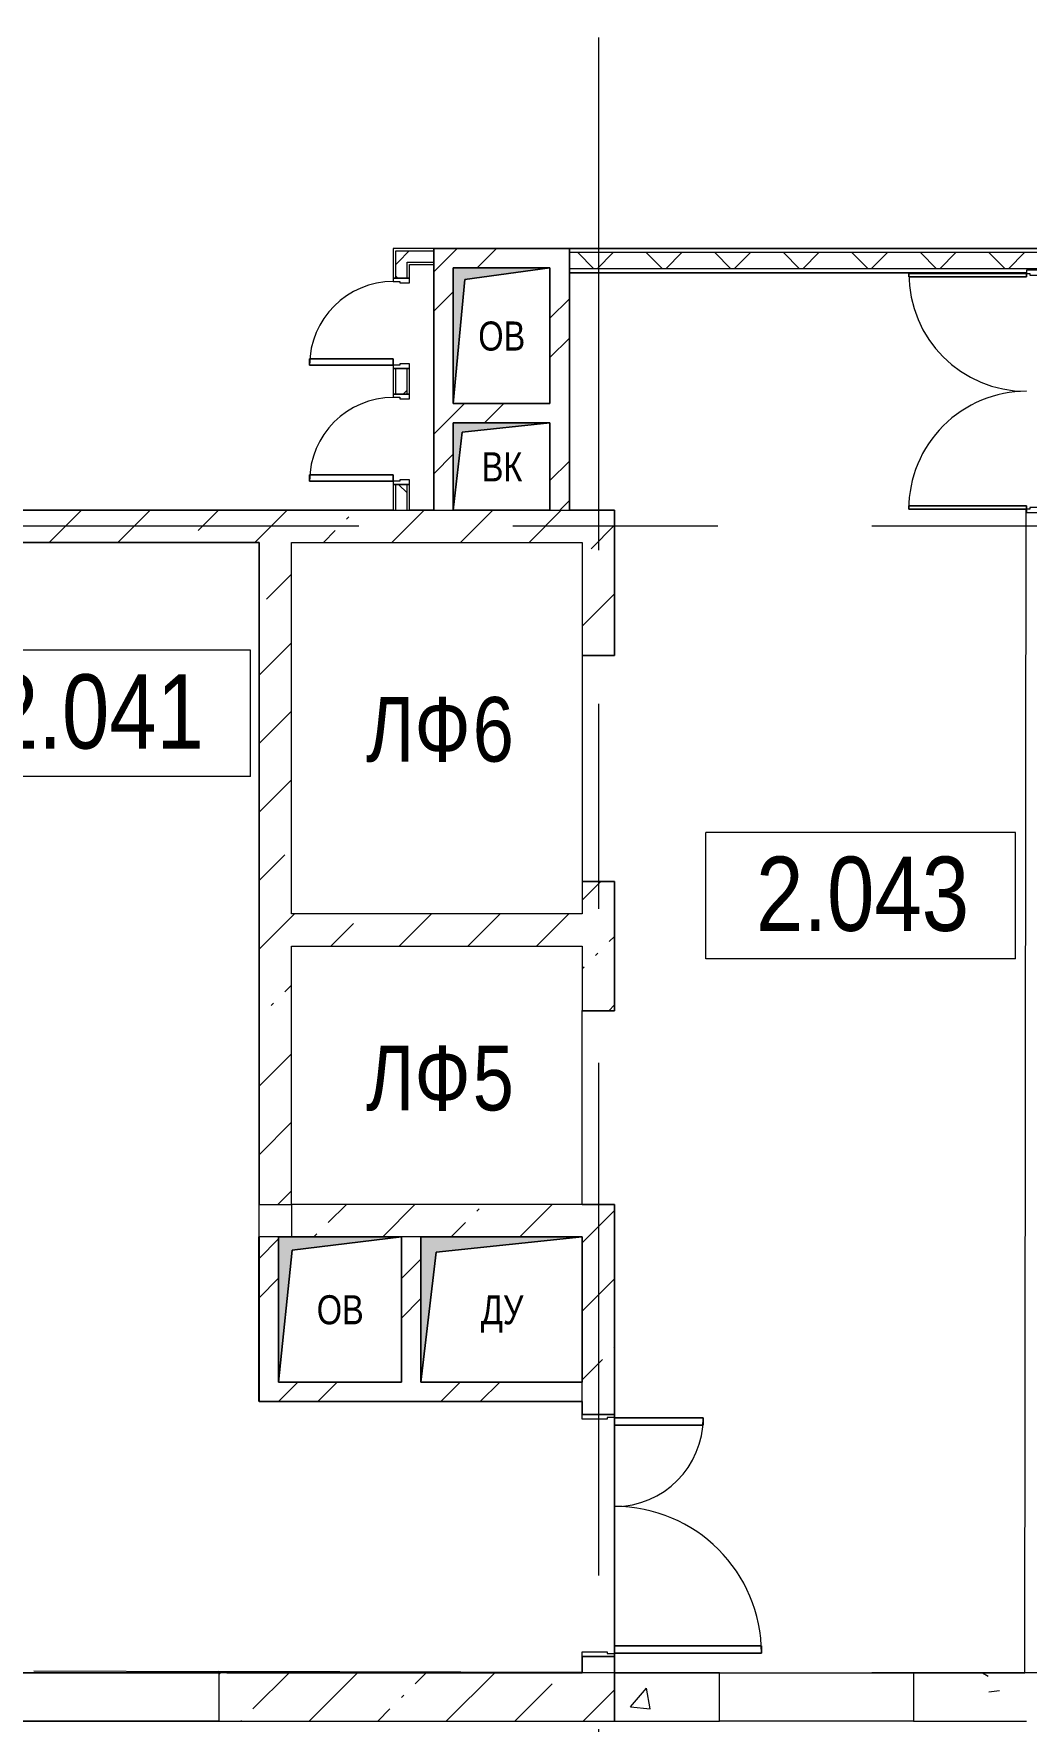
# Model space of a CAD drawing. Header units: millimetres. Extents: x 48966 to 155647, y -43515 to 30475.
# Drawn here: x 82436 to 88580, y -31683 to -21233 of the extents above; entities that cross this region are included whole.
import ezdxf

# ---------------------------------------------------------------- set-up
doc = ezdxf.new("R2010")
doc.units = ezdxf.units.MM
doc.linetypes.add('Осевые', pattern=[6350, 1270, -952.5, 3175, -952.5])
doc.linetypes.add('Сверху', pattern=[793.75, 476.25, -317.5])
for name, color, linetype, lineweight in [('Двери', 7, 'Continuous', 9), ('Каркас_Импост', 7, 'Continuous', 9), ('Марки помещений', 7, 'Continuous', 9), ('Обобщенные модели', 7, 'Continuous', 9), ('Общие ребра', 7, 'Continuous', 9), ('Окна', 7, 'Continuous', 9), ('Окна-1', 7, 'Сверху', 9), ('Оси-2', 7, 'Осевые', 9), ('Панель', 7, 'Continuous', 9), ('Перекрытия', 7, 'Continuous', 9), ('Стены', 7, 'Continuous', 9), ('Стены-1', 7, 'Continuous', 18), ('Текстовые примечания', 7, 'Continuous', 9), ('Типовые аннотации', 7, 'Continuous', 9), ('Черная _1 сплошная', 7, 'Continuous', 9), ('Штриховка разреза-2', 7, 'Continuous', 9), ('Элементы узлов', 7, 'Continuous', 9), ('Элементы узлов-1', 7, 'Continuous', 5)]:
    doc.layers.add(name, color=color, linetype=linetype, lineweight=lineweight)
doc.layers.add('Обобщенные модели-2', color=7, linetype='Continuous', lineweight=9, true_color=0xffbc79)
doc.styles.add('Arial', font='Arial.ttf', dxfattribs={"width": 0.8, "height": 180})
doc.styles.add('Arial Narrow_1', font='Arial Narrow.ttf', dxfattribs={"height": 460})
doc.styles.add('Arial Narrow_2', font='Arial Narrow.ttf', dxfattribs={"height": 400})
pattern_1 = [(45, (0, 0), (-502.8943, 502.8943), []), (45, (0, 762), (-502.8943, 502.8943), [])]
pattern_2 = [(45, (0, 0), (-424.264, 424.264), [600, -100, 20, -100]), (45, (0, 424), (-424.264, 424.264), [])]
pattern_3 = [(45, (0, 0), (-212.132, 212.132), []), (135, (0, 0), (-212.132, -212.132), [])]

# ---------------------------------------------------------------- blocks, each defined once
blk = doc.blocks.new('Дверь - Двупольная_без ручек - ДТ1 21-15-6125725-План 2-го этажа на отм_ 0_000')
at = {"layer": 'Двери'}
for p, q in [((-709, 789), (-729, 789)), ((-729, 789), (-729, 60)), ((-709, 60), (-709, 789)), ((709, 60), (709, 789)), ((709, 789), (729, 789)), ((729, 789), (729, 60)), ((-729, 60), (-709, 60)), ((729, 60), (709, 60))]:
    blk.add_line(p, q, dxfattribs=at)
for centre, start, end in [((-729, 60), 360, 90), ((729, 60), 90, 180)]:
    blk.add_arc(centre, 729, start, end, dxfattribs=at)
at = {"layer": 'Каркас_Импост'}
for p, q in [((-730, 60), (-750, 60)), ((-750, 60), (-750, -60)), ((-730, 40), (-730, 60)), ((-720, 40), (-730, 40)), ((-720, -60), (-720, 40)), ((730, 40), (720, 40)), ((720, 40), (720, -60)), ((750, 60), (730, 60)), ((730, 60), (730, 40)), ((750, -60), (750, 60)), ((-750, -60), (-720, -60)), ((720, -60), (750, -60))]:
    blk.add_line(p, q, dxfattribs=at)
at = {"layer": 'Панель'}
for p, q in [((-729, 789), (-709, 789)), ((-729, 60), (-729, 789)), ((-709, 789), (-709, 60)), ((709, 789), (709, 60)), ((729, 789), (709, 789)), ((729, 60), (729, 789)), ((-709, 60), (-729, 60)), ((709, 60), (729, 60))]:
    blk.add_line(p, q, dxfattribs=at)
blk = doc.blocks.new('Дверь - Полуторная_001 - ДВ20__21-15-6256095-План 2-го этажа на отм_ 0_000')
at = {"layer": 'Двери'}
for p, q in [((-729, -100), (-684, -100)), ((-729, -1009), (-729, -100)), ((-684, -100), (-684, -1009)), ((729, -100), (684, -100)), ((684, -100), (684, -649)), ((729, -649), (729, -100)), ((684, -649), (729, -649)), ((-684, -1009), (-729, -1009))]:
    blk.add_line(p, q, dxfattribs=at)
for centre, radius, start, end in [((-729, -100), 909, 270, 0), ((729, -100), 549, 180, 270)]:
    blk.add_arc(centre, radius, start, end, dxfattribs=at)
at = {"layer": 'Каркас_Импост'}
for p, q in [((-750, 100), (-720, 100)), ((-750, -100), (-750, 100)), ((-720, 100), (-720, -55)), ((720, 100), (750, 100)), ((720, -55), (720, 100)), ((750, 100), (750, -100)), ((-730, -100), (-750, -100)), ((-730, -55), (-730, -100)), ((-720, -55), (-730, -55)), ((730, -55), (720, -55)), ((730, -100), (730, -55)), ((750, -100), (730, -100))]:
    blk.add_line(p, q, dxfattribs=at)
at = {"layer": 'Панель'}
for p, q in [((-684, -100), (-729, -100)), ((-729, -100), (-729, -1009)), ((-684, -1009), (-684, -100)), ((684, -100), (729, -100)), ((684, -649), (684, -100)), ((729, -100), (729, -649)), ((729, -649), (684, -649)), ((-729, -1009), (-684, -1009))]:
    blk.add_line(p, q, dxfattribs=at)
blk = doc.blocks.new('M_Окно-Квадратный проем - 1200 x 11450 mm-1440296-План 2-го этажа на отм_ 0_000')
at = {"layer": 'Окна'}
for p, q in [((-608, -150), (-608, 150)), ((592, 150), (592, -150))]:
    blk.add_line(p, q, dxfattribs=at)
at = {"layer": 'Окна-1'}
for p, q in [((-608, 150), (592, 150)), ((592, -150), (-608, -150))]:
    blk.add_line(p, q, dxfattribs=at)
blk = doc.blocks.new('170_ОтверстиеПрямоугольноеВертикальное - 170_ОтверстиеПрямоугольноеВертикальное-5688942-План 2-го этажа на отм_ 0_000')
at = {"layer": 'Обобщенные модели'}
for p, q in [((-380, -450), (-380, 450)), ((-380, 450), (380, 450)), ((380, 450), (380, -450)), ((380, -450), (-380, -450))]:
    blk.add_line(p, q, dxfattribs=at)
blk = doc.blocks.new('170_ОтверстиеПрямоугольноеВертикальное - 170_ОтверстиеПрямоугольноеВертикальное-5688940-План 2-го этажа на отм_ 0_000')
at = {"layer": 'Обобщенные модели'}
for p, q in [((-500, -450), (-500, 450)), ((-500, 450), (500, 450)), ((500, 450), (500, -450)), ((500, -450), (-500, -450))]:
    blk.add_line(p, q, dxfattribs=at)
blk = doc.blocks.new('170_ОтверстиеПрямоугольноеВертикальное - 170_ОтверстиеПрямоугольноеВертикальное-5689126-План 2-го этажа на отм_ 0_000')
at = {"layer": 'Обобщенные модели'}
for p, q in [((-300, -420), (-300, 420)), ((-300, 420), (300, 420)), ((300, 420), (300, -420)), ((300, -420), (-300, -420))]:
    blk.add_line(p, q, dxfattribs=at)
blk = doc.blocks.new('170_ОтверстиеПрямоугольноеВертикальное - 170_ОтверстиеПрямоугольноеВертикальное-5689128-План 2-го этажа на отм_ 0_000')
at = {"layer": 'Обобщенные модели'}
for p, q in [((-300, -270), (-300, 270)), ((-300, 270), (300, 270)), ((300, 270), (300, -270)), ((300, -270), (-300, -270))]:
    blk.add_line(p, q, dxfattribs=at)
blk = doc.blocks.new('Дверь - Однопольная без ручки - ДТ2_21х5_6-6222508-План 2-го этажа на отм_ 0_000')
at = {"layer": 'Двери'}
for p, q in [((-219, 568), (-259, 568)), ((-259, 568), (-259, 50)), ((-219, 50), (-219, 568)), ((-259, 50), (-219, 50))]:
    blk.add_line(p, q, dxfattribs=at)
blk.add_arc((-259, 50), 518, 360, 90, dxfattribs=at)
at = {"layer": 'Каркас_Импост'}
for p, q in [((-260, 50), (-280, 50)), ((-280, 50), (-280, -50)), ((-260, 10), (-260, 50)), ((-250, 10), (-260, 10)), ((-250, -50), (-250, 10)), ((260, 10), (250, 10)), ((250, 10), (250, -50)), ((280, 50), (260, 50)), ((260, 50), (260, 10)), ((280, -50), (280, 50)), ((-280, -50), (-250, -50)), ((250, -50), (280, -50))]:
    blk.add_line(p, q, dxfattribs=at)
at = {"layer": 'Панель'}
for p, q in [((-259, 568), (-219, 568)), ((-259, 50), (-259, 568)), ((-219, 568), (-219, 50)), ((-219, 50), (-259, 50))]:
    blk.add_line(p, q, dxfattribs=at)
blk = doc.blocks.new('M_Дверь-Проем - 1200 x 2150 mm-4670831-План 2-го этажа на отм_ 0_000')
at = {"layer": 'Черная _1 сплошная'}
blk.add_line((-608, 100), (592, 100), dxfattribs=at)
blk = doc.blocks.new('M_Дверь-Проем - 1400 x 2150 mm-4670832-План 2-го этажа на отм_ 0_000')
at = {"layer": 'Черная _1 сплошная'}
blk.add_line((-708, -100), (692, -100), dxfattribs=at)
blk = doc.blocks.new('Марка помещения_Р - Марка помещения-4575829-План 2-го этажа на отм_ 0_000')
at = {"layer": 'Марки помещений'}
for p, q in [((-4.79375, -1.95625), (-4.79375, 1.95625)), ((4.79375, 1.95625), (-4.79375, 1.95625)), ((4.79375, -1.95625), (4.79375, 1.95625)), ((4.79375, -1.95625), (-4.79375, -1.95625))]:
    blk.add_line(p, q, dxfattribs=at)

msp = doc.modelspace()

# ---------------------------------------------------------------- hatches: boundary and pattern name
at = {"layer": 'Штриховка разреза-2'}
h = msp.add_hatch(dxfattribs=at)
h.set_pattern_fill('FP_2', color=256, style=0, pattern_type=2)
h.set_pattern_definition(pattern_1)
h.paths.add_polyline_path([(85031.6, -24182.9), (85031.6, -22562.9), (84911.6, -22562.9), (84911.6, -24182.9)], flags=0)
h = msp.add_hatch(dxfattribs=at)
h.set_pattern_fill('FP_2', color=256, style=0, pattern_type=2)
h.set_pattern_definition(pattern_1)
h.paths.add_polyline_path([(85073.5, -22682.9), (85751.6, -22682.9), (85751.6, -22562.9), (85031.6, -22562.9), (85031.6, -22682.9)], flags=0)
h = msp.add_hatch(dxfattribs=at)
h.set_pattern_fill('FP_3', color=256, style=0, pattern_type=2)
h.set_pattern_definition(pattern_3)
h.paths.add_polyline_path([(84746.6, -22647.9), (84911.6, -22647.9), (84911.6, -22577.9), (84676.6, -22577.9), (84676.6, -22647.9)], flags=0)
h = msp.add_hatch(dxfattribs=at)
h.set_pattern_fill('FP_3', color=256, style=0, pattern_type=2)
h.set_pattern_definition(pattern_3)
h.paths.add_polyline_path([(84746.6, -24180.9), (84746.6, -24024.5), (84676.6, -24024.5), (84676.6, -24180.9)], flags=0)
h.paths.add_polyline_path([(84676.6, -23464.5), (84746.6, -23464.5), (84746.6, -23306.2), (84676.6, -23306.2)], flags=0)
h.paths.add_polyline_path([(84746.6, -22746.2), (84746.6, -22647.9), (84676.6, -22647.9), (84676.6, -22746.2)], flags=0)
h = msp.add_hatch(dxfattribs=at)
h.set_pattern_fill('FP_3', color=256, style=0, pattern_type=2)
h.set_pattern_definition(pattern_3)
h.paths.add_polyline_path([(85751.6, -22687.9), (89351.6, -22687.9), (89351.6, -22587.9), (85751.6, -22587.9)], flags=0)
h = msp.add_hatch(dxfattribs=at)
h.set_pattern_fill('FP_2', color=256, style=0, pattern_type=2)
h.set_pattern_definition(pattern_1)
h.paths.add_polyline_path([(85751.6, -24182.9), (85751.6, -22682.9), (85631.6, -22682.9), (85631.6, -24182.9)], flags=0)
h = msp.add_hatch(dxfattribs=at)
h.set_pattern_fill('FP_2', color=256, style=0, pattern_type=2)
h.set_pattern_definition(pattern_1)
h.paths.add_polyline_path([(85088.6, -23642.9), (85631.6, -23642.9), (85631.6, -23522.9), (85031.6, -23522.9), (85031.6, -23642.9)], flags=0)
h = msp.add_hatch(dxfattribs=at)
h.set_pattern_fill('FP_1', color=256, style=0, pattern_type=2)
h.set_pattern_definition(pattern_2)
h.paths.add_polyline_path([(82131.6, -24382.9), (85831.6, -24382.9), (85831.6, -24182.9), (82131.6, -24182.9)], flags=0)
h = msp.add_hatch(dxfattribs=at)
h.set_pattern_fill('FP_1', color=256, style=0, pattern_type=2)
h.set_pattern_definition(pattern_2)
h.paths.add_polyline_path([(86031.6, -31383.4), (86031.6, -31283.4), (85831.6, -31283.4), (85831.6, -31383.4), (85897.4, -31383.4)], flags=0)
h.paths.add_polyline_path([(85897.4, -29783.4), (86031.6, -29783.4), (86031.6, -28682.9), (85831.6, -28682.9), (85831.6, -29783.4)], flags=0)
h.paths.add_polyline_path([(85831.6, -27282.9), (86031.6, -27282.9), (86031.6, -26482.9), (85831.6, -26482.9), (85831.6, -26882.9)], flags=0)
h.paths.add_polyline_path([(85831.6, -25082.9), (86031.6, -25082.9), (86031.6, -24182.9), (85831.6, -24182.9), (85831.6, -24382.9)], flags=0)
h = msp.add_hatch(dxfattribs=at)
h.set_pattern_fill('FP_1', color=256, style=0, pattern_type=2)
h.set_pattern_definition(pattern_2)
h.paths.add_polyline_path([(83831.6, -28482.9), (84031.6, -28482.9), (84031.6, -24382.9), (83831.6, -24382.9), (83831.6, -26374.2)], flags=0)
h = msp.add_hatch(dxfattribs=at)
h.set_pattern_fill('FP_1', color=256, style=0, pattern_type=2)
h.set_pattern_definition(pattern_2)
h.paths.add_polyline_path([(84031.6, -26882.9), (85831.6, -26882.9), (85831.6, -26682.9), (84031.6, -26682.9)], flags=0)
h = msp.add_hatch(dxfattribs=at)
h.set_pattern_fill('FP_1', color=256, style=0, pattern_type=2)
h.set_pattern_definition(pattern_2)
h.paths.add_polyline_path([(85897.4, -28682.9), (86031.6, -28682.9), (86031.6, -28482.9), (84031.6, -28482.9), (84031.6, -28682.9), (85831.6, -28682.9)], flags=0)
h = msp.add_hatch(dxfattribs=at)
h.set_pattern_fill('FP_2', color=256, style=0, pattern_type=2)
h.set_pattern_definition(pattern_1)
h.paths.add_polyline_path([(83951.6, -29703.4), (83951.6, -28682.9), (83831.6, -28682.9), (83831.6, -29703.4)], flags=0)
h = msp.add_hatch(dxfattribs=at)
h.set_pattern_fill('FP_2', color=256, style=0, pattern_type=2)
h.set_pattern_definition(pattern_1)
h.paths.add_polyline_path([(84831.6, -29583.4), (84831.6, -28682.9), (84711.6, -28682.9), (84711.6, -29583.4)], flags=0)
h = msp.add_hatch(dxfattribs=at)
h.set_pattern_fill('FP_2', color=256, style=0, pattern_type=2)
h.set_pattern_definition(pattern_1)
h.paths.add_polyline_path([(83951.6, -29703.4), (85831.6, -29703.4), (85831.6, -29583.4), (83951.6, -29583.4)], flags=0)
h = msp.add_hatch(dxfattribs=at)
h.set_pattern_fill('FP_1', color=256, style=0, pattern_type=2)
h.set_pattern_definition(pattern_2)
h.paths.add_polyline_path([(85897.4, -31683.4), (86031.6, -31683.4), (86031.6, -31383.4), (83581.6, -31383.4), (83581.6, -31683.4)], flags=0)
h = msp.add_hatch(dxfattribs=at)
h.set_pattern_fill('FP_34', color=256, style=0, pattern_type=2)
h.set_pattern_definition([(50, (0, 0), (1457.472, -127.512), [152.4, -1676.4]), (355, (0, 0), (-281.942, 1528.454), [121.92, -1341.12]), (100.451, (121.5, -10.6), (1175.541, 1400.933), [129.52, -1424.72]), (46.184, (0, 406.4), (2168.632, -336.342), [228.6, -2514.6]), (96.636, (180.7, 378.4), (1899.22, 1979.42), [194.28, -2137.08]), (351.184, (0, 406.4), (1899.24, 1979.4), [182.88, -2011.68]), (21, (203.2, 304.8), (1212.915, -818.121), [152.4, -1676.4]), (326, (203.2, 304.8), (494.417, 1473.504), [121.92, -1341.12]), (71.451, (304.3, 236.6), (1707.337, 655.37), [129.52, -1424.72]), (37.5, (0, 0), (24.7094, 676.4402), [67.056, -1257.808, 67.056, -1294.384, -1346.2]), (37.5, (0, 0), (24.7094, 676.4402), [-2686.304, 67.056, -1279.144]), (7.5, (0, 0), (534.558, 801.444), [67.056, -709.168, 67.056, -1227.328, -513.08]), (7.5, (0, 0), (534.558, 801.444), [-2070.608, 67.056, -446.024]), (327.5, (-453.14, 0), (1084.7275, -45.8312), [67.056, -440.944, 67.056, -1517.904, -2103.12]), (327.5, (-453.14, 0), (1084.7275, -45.8312), [-2092.96, 67.056, -2036.064]), (317.5, (-656.3, 0), (1185.035, 203.414), [67.056, -593.344, 67.056, -985.52, -1493.52]), (317.5, (-656.3, 0), (1185.035, 203.414), [-1712.976, 67.056, -1426.464])])
h.paths.add_polyline_path([(87881.6, -31683.4), (88581.6, -31682.9), (88581.6, -31383.4), (87881.6, -31383.4)], flags=0)
h.paths.add_polyline_path([(86031.6, -31683.4), (86681.6, -31683.4), (86681.6, -31383.4), (86031.6, -31383.4)], flags=0)
at = {"layer": 'Элементы узлов-1'}
for points in [[(85031.6, -23522.9), (85103.6, -22754.9), (85631.6, -22682.9), (85031.6, -22682.9), (85031.6, -22897.4)], [(85031.6, -24182.9), (85088.6, -23699.9), (85631.6, -23642.9), (85031.6, -23642.9), (85031.6, -24056.3)], [(83951.6, -29583.4), (84034.7, -28765.9), (84711.6, -28682.9), (83951.6, -28682.9), (83951.6, -29477.8)], [(84831.6, -29583.4), (84926.7, -28777.9), (85831.6, -28682.9), (84831.6, -28682.9), (84831.6, -29564.5)]]:
    msp.add_hatch(color=256, dxfattribs=at).paths.add_polyline_path(points, flags=0)

# ---------------------------------------------------------------- linework, layer by layer
at = {"layer": 'Обобщенные модели-2'}
for p, q in [((85631.6, -22682.9), (85031.6, -22682.9)), ((85031.6, -22682.9), (85031.6, -23522.9)), ((85631.6, -23522.9), (85631.6, -22682.9)), ((85031.6, -23522.9), (85631.6, -23522.9)), ((85631.6, -23642.9), (85031.6, -23642.9)), ((85031.6, -23642.9), (85031.6, -24182.9)), ((85631.6, -24182.9), (85631.6, -23642.9)), ((85031.6, -24182.9), (85631.6, -24182.9))]:
    msp.add_line(p, q, dxfattribs=at)
at = {"layer": 'Общие ребра'}
for p, q in [((84661.6, -22577.9), (84661.6, -22662.9)), ((84661.6, -22662.9), (84661.6, -22746.2)), ((84676.6, -22647.9), (84676.6, -22577.9)), ((84676.6, -22577.9), (84911.6, -22577.9)), ((84676.6, -22662.9), (84676.6, -22647.9)), ((84676.6, -22746.2), (84676.6, -22662.9)), ((84746.6, -22662.9), (84746.6, -22647.9)), ((84746.6, -22647.9), (84911.6, -22647.9)), ((84746.6, -22746.2), (84746.6, -22662.9)), ((89351.6, -22587.9), (85751.6, -22587.9)), ((89351.6, -22687.9), (85751.6, -22687.9)), ((84661.6, -23306.2), (84661.6, -23464.5)), ((84676.6, -23464.5), (84676.6, -23306.2)), ((84746.6, -23464.5), (84746.6, -23306.2)), ((84661.6, -24024.5), (84661.6, -24180.9)), ((84676.6, -24180.9), (84676.6, -24024.5)), ((84746.6, -24180.9), (84746.6, -24024.5)), ((84746.6, -24182.9), (84746.6, -24180.9)), ((84746.6, -24182.9), (84761.6, -24182.9)), ((84911.6, -24182.9), (85031.6, -24182.9)), ((85631.6, -24182.9), (85751.6, -24182.9)), ((86031.6, -25082.9), (86031.6, -24182.9)), ((86031.6, -27282.9), (86031.6, -26482.9)), ((84831.6, -28682.9), (84711.6, -28682.9)), ((86031.6, -29783.4), (86031.6, -28682.9)), ((85831.6, -29703.4), (85831.6, -29583.4)), ((85831.6, -29703.4), (85831.6, -29783.4)), ((85831.6, -31283.4), (85831.6, -31381.5)), ((86031.6, -31383.4), (86031.6, -31283.4)), ((86031.6, -31683.4), (86031.6, -31383.4)), ((86033.6, -31383.4), (86031.6, -31383.4)), ((86031.6, -31383.4), (86031.6, -31683.4)), ((86681.6, -31383.4), (86033.6, -31383.4))]:
    msp.add_line(p, q, dxfattribs=at)
at = {"layer": 'Оси-2'}
for p, q in [((85931.6, 25417.1), (85931.6, -41737.8)), ((150171.6, -24282.9), (50565.6, -24282.9)), ((150171.6, -31382.9), (50565.6, -31382.9))]:
    msp.add_line(p, q, dxfattribs=at)
at = {"layer": 'Перекрытия'}
for p, q in [((84911.6, -24182.9), (84911.6, -22562.9)), ((84911.6, -22562.9), (91781.6, -22562.9)), ((88581.6, -22712.9), (85751.6, -22712.9)), ((85751.6, -22712.9), (85751.6, -24182.9)), ((82131.6, -24182.9), (84911.6, -24182.9)), ((85751.6, -24182.9), (86031.6, -24182.9)), ((86031.6, -24182.9), (86031.6, -25082.9)), ((88571.6, -31383.4), (88579.9, -24176.3)), ((83831.6, -24382.9), (82131.6, -24382.9)), ((83831.6, -29703.4), (83831.6, -24382.9)), ((84031.6, -26682.9), (84031.6, -24382.9)), ((84031.6, -24382.9), (85831.6, -24382.9)), ((86031.6, -25082.9), (85831.6, -25082.9)), ((85831.6, -26482.9), (86031.6, -26482.9)), ((86031.6, -26482.9), (86031.6, -27282.9)), ((85831.6, -26682.9), (84031.6, -26682.9)), ((84031.6, -28482.9), (84031.6, -26882.9)), ((84031.6, -26882.9), (85831.6, -26882.9)), ((86031.6, -27282.9), (85831.6, -27282.9)), ((85831.6, -28482.9), (84031.6, -28482.9)), ((85831.6, -28482.9), (86031.6, -28482.9)), ((86031.6, -28482.9), (86031.6, -31383.4)), ((85831.6, -29703.4), (83831.6, -29703.4)), ((85831.6, -29783.4), (85831.6, -29703.4)), ((86031.6, -29783.4), (85831.6, -29783.4)), ((86031.6, -31283.4), (86031.6, -29783.4)), ((85831.6, -31383.4), (85831.6, -31283.4)), ((85831.6, -31283.4), (86031.6, -31283.4)), ((83631.6, -31383.4), (85831.6, -31383.4)), ((86031.6, -31383.4), (88571.6, -31383.4)), ((82361, -31682.9), (83631.6, -31683.4))]:
    msp.add_line(p, q, dxfattribs=at)
at = {"layer": 'Стены'}
for p, q in [((82311, -31382.9), (83581.6, -31382.9)), ((82435.9, -31371.1), (83581.7, -31374.6)), ((83581.6, -31376.6), (82435.9, -31373.1)), ((83581.6, -31382.9), (83581.6, -31682.9)), ((86681.6, -31383.4), (87881.6, -31383.4)), ((86681.6, -31683.4), (86681.6, -31383.4)), ((87881.6, -31383.4), (87881.6, -31683.4)), ((83581.6, -31682.9), (82311, -31682.9)), ((87881.6, -31683.4), (86681.6, -31683.4))]:
    msp.add_line(p, q, dxfattribs=at)
at = {"layer": 'Стены-1'}
for p, q in [((84911.6, -22562.9), (84661.6, -22562.9)), ((84661.6, -22562.9), (84661.6, -22577.9)), ((84911.6, -22562.9), (84911.6, -24182.9)), ((85031.6, -22562.9), (84911.6, -22562.9)), ((84911.6, -22662.9), (84911.6, -22562.9)), ((85751.6, -22562.9), (85031.6, -22562.9)), ((85751.6, -22682.9), (85751.6, -22562.9)), ((89351.6, -22562.9), (85751.6, -22562.9)), ((85751.6, -22562.9), (85751.6, -22712.9)), ((84761.6, -22746.2), (84761.6, -22662.9)), ((84761.6, -22662.9), (84911.6, -22662.9)), ((84661.6, -22746.2), (84761.6, -22746.2)), ((85031.6, -22682.9), (85631.6, -22682.9)), ((85031.6, -23522.9), (85031.6, -22682.9)), ((85631.6, -22682.9), (85631.6, -23522.9)), ((85751.6, -24182.9), (85751.6, -22682.9)), ((85751.6, -22712.9), (88581.6, -22712.9)), ((84761.6, -23306.2), (84661.6, -23306.2)), ((84761.6, -23464.5), (84761.6, -23306.2)), ((84661.6, -23464.5), (84761.6, -23464.5)), ((85631.6, -23522.9), (85031.6, -23522.9)), ((85031.6, -24182.9), (85031.6, -23642.9)), ((85031.6, -23642.9), (85631.6, -23642.9)), ((85631.6, -23642.9), (85631.6, -24182.9)), ((84761.6, -24024.5), (84661.6, -24024.5)), ((84761.6, -24182.9), (84761.6, -24024.5)), ((84661.6, -24182.9), (82131.6, -24182.9)), ((84911.6, -24182.9), (84761.6, -24182.9)), ((85631.6, -24182.9), (85031.6, -24182.9)), ((85831.6, -24182.9), (85751.6, -24182.9)), ((86031.6, -24182.9), (85831.6, -24182.9)), ((82131.6, -24382.9), (83831.6, -24382.9)), ((83831.6, -24382.9), (83829.6, -24382.9)), ((83829.6, -24384.9), (83829.6, -28682.9)), ((83831.6, -24382.9), (83831.6, -28482.9)), ((83831.6, -28682.9), (83831.6, -24382.9)), ((84031.6, -24382.9), (85831.6, -24382.9)), ((84031.6, -26682.9), (84031.6, -24382.9)), ((85831.6, -24382.9), (85831.6, -25082.9)), ((85831.6, -25082.9), (86031.6, -25082.9)), ((85831.6, -26482.9), (85831.6, -26682.9)), ((86031.6, -26482.9), (85831.6, -26482.9)), ((85831.6, -26682.9), (84031.6, -26682.9)), ((84031.6, -28482.9), (84031.6, -26882.9)), ((84031.6, -26882.9), (85831.6, -26882.9)), ((85831.6, -26882.9), (85831.6, -27282.9)), ((85831.6, -27282.9), (86031.6, -27282.9)), ((83831.6, -28482.9), (84031.6, -28482.9)), ((86031.6, -28482.9), (84031.6, -28482.9)), ((84031.6, -28482.9), (84031.6, -28682.9)), ((86031.6, -28682.9), (86031.6, -28482.9)), ((83829.6, -28682.9), (83826.6, -28682.9)), ((83826.6, -28682.9), (83826.6, -29703.4)), ((83831.6, -28682.9), (83831.6, -29703.4)), ((83951.6, -28682.9), (83831.6, -28682.9)), ((83831.6, -29703.4), (83831.6, -28682.9)), ((83951.6, -29583.4), (83951.6, -28682.9)), ((84031.6, -28682.9), (84711.6, -28682.9)), ((84711.6, -28682.9), (84711.6, -29583.4)), ((84831.6, -28682.9), (85831.6, -28682.9)), ((84831.6, -29583.4), (84831.6, -28682.9)), ((85831.6, -28682.9), (85831.6, -29583.4)), ((84711.6, -29583.4), (83951.6, -29583.4)), ((85831.6, -29583.4), (84831.6, -29583.4)), ((83831.6, -29703.4), (83951.6, -29703.4)), ((83951.6, -29703.4), (85831.6, -29703.4)), ((85831.6, -29783.4), (86031.6, -29783.4)), ((86031.6, -31283.4), (85831.6, -31283.4)), ((83581.7, -31374.6), (83581.6, -31376.6)), ((83581.6, -31376.6), (85831.6, -31383.5)), ((85831.6, -31383.4), (83581.6, -31383.4)), ((83581.6, -31383.4), (83581.6, -31683.4)), ((85829.6, -31381.5), (83581.7, -31374.6)), ((85831.6, -31381.5), (85831.6, -31383.4)), ((85831.6, -31383.5), (85831.6, -31381.5)), ((86681.6, -31683.4), (86681.6, -31383.4)), ((88581.6, -31383.4), (87881.6, -31383.4)), ((87881.6, -31383.4), (87881.6, -31683.4)), ((83581.6, -31683.4), (86031.6, -31683.4)), ((86031.6, -31683.4), (86681.6, -31683.4)), ((87881.6, -31683.4), (88581.6, -31683.4))]:
    msp.add_line(p, q, dxfattribs=at)
at = {"layer": 'Элементы узлов'}
for p, q in [((85631.6, -22682.9), (85031.6, -22682.9)), ((85031.6, -22682.9), (85031.6, -23522.9)), ((85103.6, -22754.9), (85031.6, -23522.9)), ((85031.6, -23522.9), (85103.6, -22754.9)), ((85631.6, -22682.9), (85103.6, -22754.9)), ((85103.6, -22754.9), (85631.6, -22682.9)), ((85631.6, -23522.9), (85631.6, -22682.9)), ((85031.6, -23522.9), (85631.6, -23522.9)), ((85631.6, -23642.9), (85031.6, -23642.9)), ((85031.6, -23642.9), (85031.6, -24182.9)), ((85088.6, -23699.9), (85031.6, -24182.9)), ((85031.6, -24182.9), (85088.6, -23699.9)), ((85631.6, -23642.9), (85088.6, -23699.9)), ((85088.6, -23699.9), (85631.6, -23642.9)), ((85631.6, -24182.9), (85631.6, -23642.9)), ((85031.6, -24182.9), (85631.6, -24182.9)), ((84711.6, -28682.9), (83951.6, -28682.9)), ((83951.6, -28682.9), (83951.6, -29583.4)), ((84711.6, -28682.9), (84034.7, -28765.9)), ((84034.7, -28765.9), (84711.6, -28682.9)), ((84711.6, -29583.4), (84711.6, -28682.9)), ((85831.6, -28682.9), (84831.6, -28682.9)), ((84831.6, -28682.9), (84831.6, -29583.4)), ((85831.6, -28682.9), (84926.7, -28777.9)), ((84926.7, -28777.9), (85831.6, -28682.9)), ((85831.6, -29583.4), (85831.6, -28682.9)), ((84034.7, -28765.9), (83951.6, -29583.4)), ((83951.6, -29583.4), (84034.7, -28765.9)), ((84926.7, -28777.9), (84831.6, -29583.4)), ((84831.6, -29583.4), (84926.7, -28777.9)), ((83951.6, -29583.4), (84711.6, -29583.4)), ((84831.6, -29583.4), (85831.6, -29583.4))]:
    msp.add_line(p, q, dxfattribs=at)

# ---------------------------------------------------------------- block references
at = {"layer": 'Двери'}
for name, p, rotation in [('Дверь - Однопольная без ручки - ДТ2_21х5_6-6222508-План 2-го этажа на отм_ 0_000', (84711.6, -23026.2), 89.99999999999908), ('Дверь - Двупольная_без ручек - ДТ1 21-15-6125725-План 2-го этажа на отм_ 0_000', (88641.6, -23447.3), 90), ('Дверь - Однопольная без ручки - ДТ2_21х5_6-6222508-План 2-го этажа на отм_ 0_000', (84711.6, -23744.5), 89.99999999999908), ('M_Дверь-Проем - 1400 x 2150 mm-4670832-План 2-го этажа на отм_ 0_000', (85931.6, -25791.1), 269.9999999999998), ('M_Дверь-Проем - 1200 x 2150 mm-4670831-План 2-го этажа на отм_ 0_000', (85931.6, -27874.7), 89.99999999999986), ('Дверь - Полуторная_001 - ДВ20__21-15-6256095-План 2-го этажа на отм_ 0_000', (85931.6, -30533.4), 89.99999999999986)]:
    msp.add_blockref(name, p, dxfattribs=dict(at, rotation=rotation))
at = {"layer": 'Марки помещений', "xscale": 199.9999999999999, "yscale": 199.9999999999999, "zscale": 199.9999999999999}
for p in [(82818.8, -25441.7), (87555.4, -26570.8)]:
    msp.add_blockref('Марка помещения_Р - Марка помещения-4575829-План 2-го этажа на отм_ 0_000', p, dxfattribs=at)
at = {"layer": 'Окна'}
msp.add_blockref('M_Окно-Квадратный проем - 1200 x 11450 mm-1440296-План 2-го этажа на отм_ 0_000', (87289.8, -31533.4), dxfattribs=at)
at = {"layer": 'Элементы узлов'}
for name, p in [('170_ОтверстиеПрямоугольноеВертикальное - 170_ОтверстиеПрямоугольноеВертикальное-5689126-План 2-го этажа на отм_ 0_000', (85331.6, -23102.9)), ('170_ОтверстиеПрямоугольноеВертикальное - 170_ОтверстиеПрямоугольноеВертикальное-5689128-План 2-го этажа на отм_ 0_000', (85331.6, -23912.9)), ('170_ОтверстиеПрямоугольноеВертикальное - 170_ОтверстиеПрямоугольноеВертикальное-5688942-План 2-го этажа на отм_ 0_000', (84331.6, -29133.2)), ('170_ОтверстиеПрямоугольноеВертикальное - 170_ОтверстиеПрямоугольноеВертикальное-5688940-План 2-го этажа на отм_ 0_000', (85331.6, -29133.2))]:
    msp.add_blockref(name, p, dxfattribs=at)

# ---------------------------------------------------------------- texts
at = {"layer": 'Марки помещений', "char_height": 460, "width": 1587.341, "attachment_point": 1, "style": 'Arial Narrow_1'}
for s, insert in [('2.041', (82170.9, -25199.8)), ('2.043', (86907.5, -26328.9))]:
    msp.add_mtext(s, dxfattribs=dict(at, insert=insert))
at = {"layer": 'Текстовые примечания', "char_height": 400, "attachment_point": 1, "style": 'Arial Narrow_2'}
for s, insert, width in [('ЛФ', (84491.9, -25340.6), 801.687), ('\\fArial Narrow|b0|i0|c204|p34|;6', (85153.3, -25340.6), 320.675), ('ЛФ', (84491.9, -27500.6), 801.687), ('\\fArial Narrow|b0|i0|c204|p34|;5', (85153.3, -27500.6), 320.675)]:
    msp.add_mtext(s, dxfattribs=dict(at, insert=insert, width=width))
at = {"layer": 'Типовые аннотации', "char_height": 180, "attachment_point": 1, "style": 'Arial'}
for s, insert, width in [('ОВ', (85187.8, -23014.9), 359.156), ('ОВ', (85187.8, -23014.9), 359.156), ('ВК', (85209.4, -23824.9), 307.848), ('ВК', (85209.4, -23824.9), 307.848), ('ОВ', (84187.8, -29045.2), 359.156), ('ДУ', (85203.8, -29045.2), 320.675)]:
    msp.add_mtext(s, dxfattribs=dict(at, insert=insert, width=width))

doc.saveas('drawing.dxf')
